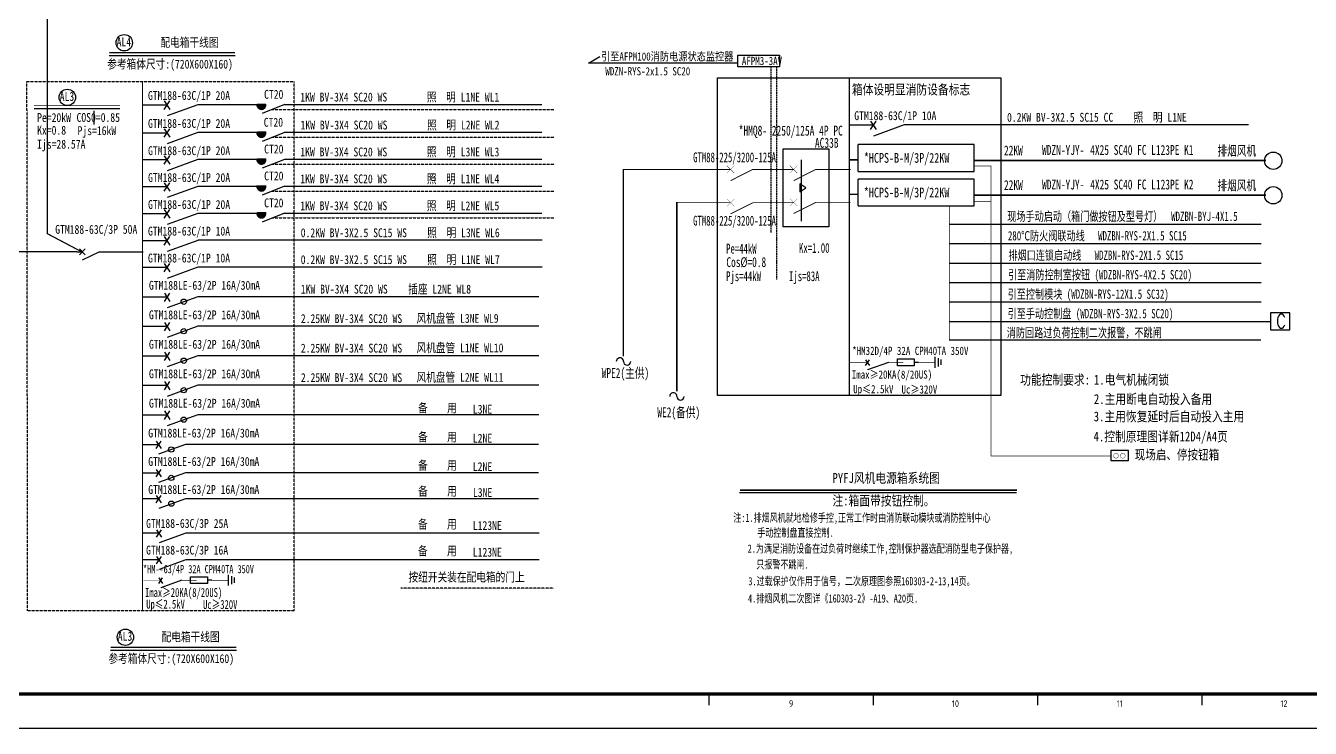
# Model space of a CAD drawing. Extents: x 815029915 to 815825525, y 579155098 to 579748855.
# Drawn here: x 815485380 to 815524479, y 579217230 to 579238607 of the extents above; entities that cross this region are included whole.
import ezdxf
from ezdxf.enums import TextEntityAlignment as Align

# ---------------------------------------------------------------- set-up
doc = ezdxf.new("R2010")
doc.units = 0
doc.header["$LTSCALE"] = 100
doc.header["$MEASUREMENT"] = 0
for name, pattern in [('DASH', [0.35, 0.25, -0.1]), ('DASHDOT2', [12.7, 6.35, -3.175, 0, -3.175]), ('DASHED2', [9.525, 6.35, -3.175]), ('HIDDEN2', [0.1875, 0.125, -0.0625])]:
    doc.linetypes.add(name, pattern=pattern)
for name, color, linetype in [('1', 7, 'Continuous'), ('ABDE_SYS', 3, 'Continuous'), ('T-CABL-DDHX', 7, 'Continuous'), ('TAB', 7, 'Continuous'), ('TH_WIRE2', 4, 'Continuous'), ('TK', 7, 'Continuous'), ('WALL', 9, 'Continuous'), ('zm', 1, 'Continuous'), ('校对', 6, 'Continuous'), ('电气', 7, 'Continuous'), ('设备', 1, 'Continuous')]:
    doc.layers.add(name, color=color, linetype=linetype)
doc.styles.add('-宋体', font='', dxfattribs={"width": 0.8})
doc.styles.add('-黑体', font='', dxfattribs={"width": 0.8})
doc.styles.add('DIM_FONT', font='SIMPLEX', dxfattribs={"width": 0.7, "bigfont": 'GBCBIG'})
doc.styles.add('ISOCP', font='isocp.shx', dxfattribs={"bigfont": 'gbcbig.shx'})
doc.styles.add('仿宋字', font='')
doc.styles.get('-宋体').set_extended_font_data('SimSun')
doc.styles.get('-黑体').set_extended_font_data('SimHei')
doc.styles.get('仿宋字').set_extended_font_data('SimHei')

# ---------------------------------------------------------------- blocks, each defined once
blk = doc.blocks.new('980205', base_point=(52.81, 197.35))
at = {"layer": '1'}
for p, q in [((52.704, 197.044), (52.916, 197.256)), ((52.916, 197.044), (52.704, 197.256)), ((52.81, 197.35), (52.81, 197.15))]:
    blk.add_line(p, q, dxfattribs=at)
blk.add_lwpolyline([(52.81, 196.35), (52.81, 196.55), (52.51, 197.15)], dxfattribs=at)
blk = doc.blocks.new('HC000789')
at = {"color": 3, "linetype": 'Continuous'}
for points, const_width in [([(0, -7.5), (-3.79, 0)], 0.3), ([(-1.25, 1.25), (1.25, -1.25)], 0.1), ([(1.25, 1.25), (-1.25, -1.25)], 0.1)]:
    blk.add_lwpolyline(points, dxfattribs=dict(at, const_width=const_width))
blk = doc.blocks.new('l')
at = {"layer": 'TK'}
blk.add_lwpolyline([(815463677, 579451444), (815463677, 579409444), (815547777, 579409444), (815547777, 579451444)], close=True, dxfattribs=at)

msp = doc.modelspace()

# ---------------------------------------------------------------- hatches: boundary and pattern name
at = {"layer": 'zm'}
h = msp.add_hatch(dxfattribs=at)
h.set_pattern_fill('ANGLE', color=3, scale=0.872613, style=0)
h.set_pattern_definition([(0, (815279135.016, 579194128.577), (0, 6.0952018), [4.43287404, -1.66232776]), (90, (815279135.016, 579194128.577), (-6.0952018, 4e-16), [4.43287404, -1.66232776])])
edge = h.paths.add_edge_path()
edge.add_arc((815492558, 579236194.7), 134.5, 167.03833, 372.96167)
h = msp.add_hatch(dxfattribs=at)
h.set_pattern_fill('ANGLE', color=3, scale=0.872613, style=0)
h.set_pattern_definition([(0, (815279135.016, 579193281.6925), (0, 6.0952018), [4.43287404, -1.66232776]), (90, (815279135.016, 579193281.6925), (-6.0952018, 4e-16), [4.43287404, -1.66232776])])
edge = h.paths.add_edge_path()
edge.add_arc((815492558, 579235347.8), 134.5, 167.03833, 372.96167)
h = msp.add_hatch(dxfattribs=at)
h.set_pattern_fill('ANGLE', color=3, scale=0.872613, style=0)
h.set_pattern_definition([(0, (815279135.016, 579192462.9614), (0, 6.0952018), [4.43287404, -1.66232776]), (90, (815279135.016, 579192462.9614), (-6.0952018, 4e-16), [4.43287404, -1.66232776])])
edge = h.paths.add_edge_path()
edge.add_arc((815492558, 579234529), 134.5, 167.03833, 372.96167)
h = msp.add_hatch(dxfattribs=at)
h.set_pattern_fill('ANGLE', color=3, scale=0.872613, style=0)
h.set_pattern_definition([(0, (815279135.016, 579191644.23), (0, 6.0952018), [4.43287404, -1.66232776]), (90, (815279135.016, 579191644.23), (-6.0952018, 4e-16), [4.43287404, -1.66232776])])
edge = h.paths.add_edge_path()
edge.add_arc((815492558, 579233710.3), 134.5, 167.03833, 372.96167)
h = msp.add_hatch(dxfattribs=at)
h.set_pattern_fill('ANGLE', color=3, scale=0.872613, style=0)
h.set_pattern_definition([(0, (815279135.016, 579190825.499), (0, 6.0952018), [4.43287404, -1.66232776]), (90, (815279135.016, 579190825.499), (-6.0952018, 4e-16), [4.43287404, -1.66232776])])
edge = h.paths.add_edge_path()
edge.add_arc((815492558, 579232891.6), 134.5, 167.03833, 372.96167)

# ---------------------------------------------------------------- linework, layer by layer
at = {"color": 1}
for p, q in [((815513487.9, 579232571.2, 2594.7), (815522984.1, 579232571.2, 2594.7)), ((815513487.9, 579231979, 2594.7), (815522984.1, 579231979, 2594.7)), ((815513487.9, 579231386.8, 2594.7), (815522984.1, 579231386.8, 2594.7)), ((815513487.9, 579230794.6, 2594.7), (815522984.1, 579230794.6, 2594.7)), ((815513487.9, 579230202.4, 2594.7), (815522984.1, 579230202.4, 2594.7)), ((815513487.9, 579229610.3, 2594.7), (815523269.7, 579229610.3, 2594.7)), ((815513487.9, 579229052.3, 2594.7), (815522978.1, 579229052.3, 2594.7))]:
    msp.add_line(p, q, dxfattribs=at)
for p, q in [((815513054.2, 579228528.2, 5167.2), (815513054.2, 579228201.5, 5167.2)), ((815513153.9, 579228487.3, 5167.2), (815513153.9, 579228242.3, 5167.2)), ((815513234.3, 579228450.8, 5167.2), (815513234.3, 579228287.4, 5167.2)), ((815491544.3, 579221897.8, -592.8), (815491544.3, 579221571.1, -592.8)), ((815491644, 579221856.9, -592.8), (815491644, 579221611.9, -592.8)), ((815491724.4, 579221820.4, -592.8), (815491724.4, 579221657, -592.8))]:
    msp.add_line(p, q)
at = {"color": 7, "linetype": 'Continuous', "const_width": 11.8}
for points in [[(815518616.8, 579225470.2, 0.1989124), (815518638.4, 579225522.3, 0.1989124), (815518616.8, 579225574.5, 0.1989124), (815518564.7, 579225596.1, 0.1989124), (815518512.6, 579225574.5, 0.1989124), (815518491, 579225522.3, 0.1989124), (815518512.6, 579225470.2, 0.1989124), (815518564.7, 579225448.6, 0.1989124)], [(815518823.7, 579225470.2, 0.1989124), (815518845.3, 579225522.3, 0.1989124), (815518823.7, 579225574.5, 0.1989124), (815518771.6, 579225596.1, 0.1989124), (815518719.5, 579225574.5, 0.1989124), (815518697.9, 579225522.3, 0.1989124), (815518719.5, 579225470.2, 0.1989124), (815518771.6, 579225448.6, 0.1989124)]]:
    msp.add_lwpolyline(points, format="xyb", close=True, dxfattribs=at)
at = {"layer": 'T-CABL-DDHX', "color": 2, "linetype": 'DASHDOT2', "const_width": 19.4}
for points in [[(815514759.2, 579233254.4), (815514759.2, 579234337.4), (815514242.8, 579234337.4)], [(815514254.8, 579233254.4), (815514759.2, 579233254.4), (815514759.2, 579225703.3), (815514759.2, 579225512.4), (815518409.8, 579225512.4)]]:
    msp.add_lwpolyline(points, dxfattribs=at)
at = {"layer": 'TAB', "color": 7}
msp.add_lwpolyline([(815518407.7, 579225377.7), (815518944.7, 579225377.7), (815518944.7, 579225680.3), (815518407.7, 579225680.3)], close=True, dxfattribs=at)
at = {"layer": 'TH_WIRE2', "linetype": 'Continuous', "elevation": 2594.7}
msp.add_lwpolyline([(815523269.7, 579229868.8), (815523269.7, 579229351.8), (815523855.4, 579229351.8), (815523855.4, 579229868.8)], close=True, dxfattribs=at)
at = {"layer": 'TK'}
for p, q in [((815506177.3, 579218321.3), (815506177.3, 579217929.9)), ((815511177.3, 579218321.3), (815511177.3, 579217929.9)), ((815516177.3, 579218321.3), (815516177.3, 579217929.9)), ((815521177.3, 579218321.3), (815521177.3, 579217929.9))]:
    msp.add_line(p, q, dxfattribs=at)
msp.add_lwpolyline([(815463677.3, 579259229.9), (815463677.3, 579217229.9), (815547777.3, 579217229.9), (815547777.3, 579259229.9)], close=True, dxfattribs=at)
at = {"layer": 'TK', "const_width": 100}
msp.add_lwpolyline([(815466177.3, 579218275.6), (815466177.3, 579258229.9), (815546777.3, 579258229.9), (815546777.3, 579218275.6)], close=True, dxfattribs=at)
at = {"layer": 'zm'}
for p, q in [((815487925.8, 579237698.6), (815491758.5, 579237698.6)), ((815514245.1, 579234173.5), (815514245.1, 579234987.8)), ((815514245.1, 579233121.7), (815514245.1, 579233936)), ((815510942.7, 579228442, 5167.2), (815511058.5, 579228268.4, 5167.2)), ((815510942.7, 579228268.4, 5167.2), (815511058.5, 579228442, 5167.2)), ((815511637.6, 579228364.8, 5167.2), (815511000.6, 579228133.4, 5167.2)), ((815489432.8, 579221811.6, -592.8), (815489548.6, 579221638, -592.8)), ((815489432.8, 579221638, -592.8), (815489548.6, 579221811.6, -592.8)), ((815490127.7, 579221734.4, -592.8), (815489490.7, 579221503, -592.8)), ((815487961, 579219609.9), (815491793.7, 579219609.9))]:
    msp.add_line(p, q, dxfattribs=at)
at = {"layer": 'zm', "color": 4}
for p, q in [((815502509.5, 579237463.8, 4058.5), (815502858.5, 579237669.6, 4058.5)), ((815507054, 579237463.8, 4058.5), (815502509.5, 579237463.8, 4058.5)), ((815507054, 579237463.8, 4058.5), (815502509.5, 579237463.8, 4058.5))]:
    msp.add_line(p, q, dxfattribs=at)
at = {"layer": 'zm', "color": 1, "linetype": 'DASH', "ltscale": 2}
for p, q in [((815508060.4, 579237357.6, 4058.5), (815508060.4, 579232303.2, 5940)), ((815508060.4, 579237357.6, 4058.5), (815508060.4, 579232303.2, 5940)), ((815508233.9, 579237357.6, 4058.5), (815508233.9, 579230880.3, 4058.5)), ((815508233.9, 579237357.6, 4058.5), (815508233.9, 579230880.3, 4058.5))]:
    msp.add_line(p, q, dxfattribs=at)
at = {"layer": 'zm', "color": 3}
for p, q in [((815489680.6, 579236193.3), (815488949.7, 579236193.3)), ((815489598.7, 579236062.3), (815489768.7, 579236317.2)), ((815489598.7, 579236317.2), (815489768.7, 579236062.3)), ((815490618.8, 579236203.9), (815489683.7, 579235864.1)), ((815490616.4, 579236214.8), (815492691, 579236214.8)), ((815492584.1, 579235943.5, -1500.7), (815493263.7, 579236215.7, -1500.7)), ((815493261.6, 579236214.8), (815501092.3, 579236214.8)), ((815485635.5, 579236083.2, 121.9), (815488247.9, 579236083.2, 121.9)), ((815487465, 579235602), (815487465, 579236015.1)), ((815489598.7, 579235211.4), (815489768.7, 579235466.2)), ((815489598.7, 579235466.2), (815489768.7, 579235211.4)), ((815490618.8, 579235353), (815489683.7, 579235013.1)), ((815490616.4, 579235363.9), (815492691.5, 579235363.9)), ((815492584.1, 579235096.6, -1500.7), (815493263.7, 579235368.8, -1500.7)), ((815493251.4, 579235363.9), (815501092.3, 579235363.9)), ((815511178, 579235577.9), (815510447.1, 579235577.9)), ((815511096, 579235446.9), (815511266.1, 579235701.8)), ((815511096, 579235701.8), (815511266.1, 579235446.9)), ((815512116.2, 579235588.5), (815511181, 579235248.7)), ((815512113.8, 579235599.4), (815522593.4, 579235599.4)), ((815489680.6, 579235342.3), (815488949.7, 579235342.3)), ((815489598.7, 579234393.1), (815489768.7, 579234648)), ((815489598.7, 579234648), (815489768.7, 579234393.1)), ((815489680.6, 579234524.1), (815488949.7, 579234524.1)), ((815490618.8, 579234534.7), (815489683.7, 579234194.9)), ((815490616.4, 579234545.6), (815492691.5, 579234545.6)), ((815492584.1, 579234277.9, -1500.7), (815493263.7, 579234550.1, -1500.7)), ((815493252.6, 579234545.6), (815501092.3, 579234545.6)), ((815489598.7, 579233574.4), (815489768.7, 579233829.3)), ((815489598.7, 579233829.3), (815489768.7, 579233574.4)), ((815489680.6, 579233705.4), (815488949.7, 579233705.4)), ((815490618.8, 579233716), (815489683.7, 579233376.2)), ((815490616.4, 579233726.9), (815492691.5, 579233726.9)), ((815492584.1, 579233459.2, -1500.7), (815493263.7, 579233731.3, -1500.7)), ((815493252.6, 579233726.9), (815501092.3, 579233726.9)), ((815489598.7, 579232755.7), (815489768.7, 579233010.5)), ((815489598.7, 579233010.5), (815489768.7, 579232755.7)), ((815489680.6, 579232886.6), (815488949.7, 579232886.6)), ((815490618.8, 579232897.3), (815489683.7, 579232557.4)), ((815490616.4, 579232908.2), (815492691.5, 579232908.2)), ((815492584.1, 579232640.4, -1500.7), (815493263.7, 579232912.6, -1500.7)), ((815493252.6, 579232908.2), (815501092.3, 579232908.2)), ((815489680.6, 579232065.6), (815488949.7, 579232065.6)), ((815489598.7, 579231934.7), (815489768.7, 579232189.5)), ((815489598.7, 579232189.5), (815489768.7, 579231934.7)), ((815490618.8, 579232076.3), (815489683.7, 579231736.4)), ((815490616.4, 579232087.2), (815501096, 579232087.2)), ((815489680.6, 579231246.9), (815488949.7, 579231246.9)), ((815489598.7, 579231115.9), (815489768.7, 579231370.8)), ((815489598.7, 579231370.8), (815489768.7, 579231115.9)), ((815490618.8, 579231257.5), (815489683.7, 579230917.7)), ((815490616.4, 579231268.4), (815501096, 579231268.4)), ((815489682.9, 579230349.7), (815488952.1, 579230349.7)), ((815489601, 579230218.7), (815489771, 579230473.6)), ((815489601, 579230473.6), (815489771, 579230218.7)), ((815490621.1, 579230360.3), (815489686, 579230020.5)), ((815490618.8, 579230371.2), (815500993.9, 579230371.2)), ((815489601.3, 579229321.6), (815489771.3, 579229576.4)), ((815489601.3, 579229576.4), (815489771.3, 579229321.6)), ((815489683.2, 579229452.5), (815488952.3, 579229452.5)), ((815490621.4, 579229463.1), (815489686.3, 579229123.3)), ((815490619, 579229474), (815500994.1, 579229474)), ((815489683.5, 579228555.3), (815488952.6, 579228555.3)), ((815489601.5, 579228424.4), (815489771.5, 579228679.2)), ((815489601.5, 579228679.2), (815489771.5, 579228424.4)), ((815490621.6, 579228566), (815489686.5, 579228226.1)), ((815490619.3, 579228576.9), (815500994.4, 579228576.9)), ((815489683.7, 579227658.1), (815488952.8, 579227658.1)), ((815489601.8, 579227527.2), (815489771.8, 579227782)), ((815489601.8, 579227782), (815489771.8, 579227527.2)), ((815490621.9, 579227668.8), (815489686.8, 579227329)), ((815490619.5, 579227679.7), (815500994.6, 579227679.7)), ((815489684, 579226761), (815488953.1, 579226761)), ((815489602, 579226630), (815489772, 579226884.8)), ((815489602, 579226884.8), (815489772, 579226630)), ((815490622.1, 579226771.6), (815489687, 579226431.8)), ((815490619.8, 579226782.5), (815500994.9, 579226782.5)), ((815488938.6, 579225869.8), (815489411.2, 579225869.8)), ((815489351, 579225741.3), (815489499.4, 579225963.8)), ((815489351, 579225963.8), (815489499.4, 579225741.3)), ((815490241.7, 579225864.9), (815489425.2, 579225568.2)), ((815490239.6, 579225874.4), (815500987.6, 579225874.4)), ((815488938.6, 579225005.3), (815489411.2, 579225005.3)), ((815489351, 579224876.8), (815489499.4, 579225099.3)), ((815489351, 579225099.3), (815489499.4, 579224876.8)), ((815490241.7, 579225000.4), (815489425.2, 579224703.7)), ((815490239.6, 579225009.9), (815500987.6, 579225009.9)), ((815488940.9, 579224220.8), (815489413.5, 579224220.8)), ((815489353.3, 579224092.3), (815489501.8, 579224314.8)), ((815489353.3, 579224314.8), (815489501.8, 579224092.3)), ((815490244, 579224215.9), (815489427.6, 579223919.2)), ((815490242, 579224225.4), (815500989.9, 579224225.4)), ((815489364.6, 579223046.9), (815489513.1, 579223269.4)), ((815489364.6, 579223269.4), (815489513.1, 579223046.9)), ((815488938.6, 579223175.4), (815489424.8, 579223175.4)), ((815490255.3, 579223170.5), (815489438.9, 579222873.8)), ((815490253.3, 579223180), (815501004.6, 579223180)), ((815489364.6, 579222234.4), (815489513.1, 579222456.9)), ((815489364.6, 579222456.9), (815489513.1, 579222234.4)), ((815488938.6, 579222362.9), (815489424.8, 579222362.9)), ((815490255.3, 579222358), (815489438.9, 579222061.3)), ((815490253.3, 579222367.5), (815501004.6, 579222367.5))]:
    msp.add_line(p, q, dxfattribs=at)
at = {"layer": 'zm', "color": 1}
for p, q in [((815510716.9, 579234173.5), (815510716.9, 579234987.8)), ((815514245.1, 579234987.8), (815510716.9, 579234987.8)), ((815508998, 579232657.5, 2880), (815508998, 579234529.8, 2880)), ((815509127.8, 579233676.5, 2880), (815508939, 579233799, 2880)), ((815508939, 579233799, 2880), (815508939, 579233553.9, 2880)), ((815510716.9, 579234173.5), (815514245.1, 579234173.5)), ((815510716.9, 579233121.7), (815510716.9, 579233936)), ((815514245.1, 579233936), (815510716.9, 579233936)), ((815508939, 579233553.9, 2880), (815509127.8, 579233676.5, 2880)), ((815510716.9, 579233121.7), (815514245.1, 579233121.7)), ((815507108.6, 579224401.5), (815515537.7, 579224401.5))]:
    msp.add_line(p, q, dxfattribs=at)
at = {"layer": 'zm', "color": 3}
for points, const_width in [([(815487061.5, 579231740.4), (815486037, 579232280.7), (815486037, 579249828)], 37.4), ([(815488934.8, 579236907.8), (815488938.6, 579220805.9)], 33.3), ([(815486938.4, 579231729.5), (815484221, 579231729.5)], 37.4), ([(815487769.4, 579231718.8), (815488964.9, 579231718.8)], 37.4)]:
    msp.add_lwpolyline(points, dxfattribs=dict(at, const_width=const_width))
for points, const_width, elevation in [([(815487929.5, 579237785), (815491754.7, 579237785)], 37.4, 2194), ([(815485634.4, 579236176.8), (815488245.8, 579236176.8)], 16.2, 121.9), ([(815487964.7, 579219696.3), (815491789.9, 579219696.3)], 37.4, 2194)]:
    msp.add_lwpolyline(points, dxfattribs=dict(at, const_width=const_width, elevation=elevation))
at = {"layer": 'zm', "color": 1}
for points, elevation in [([(815507052.4, 579237710.6), (815508324.2, 579237710.6), (815508324.2, 579237357.6), (815507052.4, 579237357.6)], 4058.5), ([(815507052.4, 579237710.6), (815508324.2, 579237710.6), (815508324.2, 579237357.6), (815507052.4, 579237357.6)], 4058.5), ([(815508434.1, 579234865.6), (815509823.5, 579234865.6), (815509823.5, 579232490.3), (815508434.1, 579232490.3)], -90), ([(815508434.1, 579234865.6), (815509823.5, 579234865.6), (815509823.5, 579232490.3), (815508434.1, 579232490.3)], -90)]:
    msp.add_lwpolyline(points, close=True, dxfattribs=dict(at, elevation=elevation))
msp.add_lwpolyline([(815506436.4, 579237020.9), (815515058.7, 579237020.9), (815515058.7, 579227352.1), (815506436.4, 579227352.1)], close=True, dxfattribs=at)
for points, const_width in [([(815510449.5, 579237031.8), (815510449.5, 579227354.8)], 45), ([(815510716.9, 579234528.2), (815510449.5, 579234528.2)], 50), ([(815514245.1, 579234504.7), (815523131.9, 579234504.7)], 50), ([(815510716.9, 579233476.3), (815510449.5, 579233476.3)], 50), ([(815514245.1, 579233452.9), (815523131.9, 579233452.9)], 50), ([(815507118.1, 579224479), (815515547.2, 579224479)], 50)]:
    msp.add_lwpolyline(points, dxfattribs=dict(at, const_width=const_width))
at = {"layer": 'zm', "color": 1, "elevation": 2880}
for points in [[(815506815.2, 579234234, 27, 27, 0), (815503571.2, 579234234, 45, 45, 0), (815503571.2, 579228545.8, 45, 45, 0)], [(815508434.1, 579234234, 27, 27, 0), (815507510.1, 579234234, 27, 27, 0)], [(815506816.6, 579233231.6, 27, 27, 0), (815505197.2, 579233231.6, 45, 45, 0), (815505197.2, 579227482.6, 45, 45, 0)], [(815508434.1, 579233231.6, 27, 27, 0), (815507512.5, 579233231.6, 27, 27, 0)]]:
    msp.add_lwpolyline(points, format="xyseb", dxfattribs=at)
at = {"layer": 'zm', "color": 1, "const_width": 27, "elevation": 2880}
for points in [[(815508753, 579234234), (815507510.1, 579234234)], [(815510486, 579234234), (815509428, 579234234)], [(815508753, 579233231.6), (815507512.5, 579233231.6)], [(815510486, 579233231.6), (815509428, 579233231.6)]]:
    msp.add_lwpolyline(points, dxfattribs=at)
at = {"layer": 'zm', "const_width": 20}
msp.add_lwpolyline([(815513490.3, 579229046.8), (815513490.3, 579233133.1)], dxfattribs=at)
at = {"layer": 'zm'}
for centre in [(815488379.3, 579238087.6), (815486647.1, 579236426.1), (815488414.5, 579219998.9)]:
    msp.add_circle(centre, 249.3, dxfattribs=at)
at = {"layer": 'zm', "color": 1}
for centre in [(815523352.1, 579234499), (815523352.1, 579233447.2)]:
    msp.add_circle(centre, 263.5, dxfattribs=at)
at = {"layer": 'zm', "color": 3}
for centre in [(815490189.8, 579230208.5), (815490190, 579229311.3), (815490190.3, 579228414.2), (815490190.5, 579227517), (815490190.8, 579226619.8), (815489810.4, 579225713.1), (815489810.4, 579224848.6), (815489812.7, 579224064.1)]:
    msp.add_circle(centre, 80.1, dxfattribs=at)
for centre in [(815492558, 579236194.7, -1500.7), (815492558, 579235347.8, -1500.7), (815492558, 579234529, -1500.7), (815492558, 579233710.3, -1500.7), (815492558, 579232891.6, -1500.7)]:
    msp.add_arc(centre, 134.5, 167.03833, 12.96167, dxfattribs=at)
at = {"layer": 'zm', "color": 1}
for centre, start, end in [((815503464.8, 579228390.9, 2880), 359.51068, 180.48932), ((815503683.9, 579228390.9, 2880), 180.48932, 359.51068), ((815505090.9, 579227327.7, 2880), 359.51068, 180.48932), ((815505309.9, 579227327.7, 2880), 180.48932, 359.51068)]:
    msp.add_arc(centre, 109.8, start, end, dxfattribs=at)
at = {"layer": '校对', "color": 0, "const_width": 15.6}
for points, elevation in [([(815511000.6, 579228355.2), (815510467.9, 579228355)], 5167.2), ([(815510942.7, 579228268.4), (815511058.5, 579228442)], 5167.2), ([(815510942.7, 579228442), (815511058.5, 579228268.4)], 5167.2), ([(815511000.6, 579228133.4), (815511637.6, 579228364.8)], 5167.2), ([(815511637.6, 579228364.8), (815511911, 579228364.8)], 5167.2), ([(815511911, 579228466.7), (815511911, 579228262.9), (815512427.3, 579228262.9), (815512427.3, 579228466.7), (815511911, 579228466.7)], 5167.2), ([(815511911, 579228364.8), (815512089.4, 579228364.8)], 5167.2), ([(815512427.3, 579228364.8), (815513054.2, 579228364.8)], 5167.2), ([(815513054.2, 579228528.2), (815513054.2, 579228201.5)], 5167.2), ([(815513153.9, 579228487.3), (815513153.9, 579228242.3)], 5167.2), ([(815513234.3, 579228450.8), (815513234.3, 579228287.4)], 5167.2), ([(815489490.7, 579221724.8), (815488958, 579221724.6)], -592.8), ([(815489432.8, 579221638), (815489548.6, 579221811.6)], -592.8), ([(815489432.8, 579221811.6), (815489548.6, 579221638)], -592.8), ([(815489490.7, 579221503), (815490127.7, 579221734.4)], -592.8), ([(815490127.7, 579221734.4), (815490401.1, 579221734.4)], -592.8), ([(815490401.1, 579221836.3), (815490401.1, 579221632.5), (815490917.4, 579221632.5), (815490917.4, 579221836.3), (815490401.1, 579221836.3)], -592.8), ([(815490401.1, 579221734.4), (815490579.5, 579221734.4)], -592.8), ([(815490917.4, 579221734.4), (815491544.3, 579221734.4)], -592.8), ([(815491544.3, 579221897.8), (815491544.3, 579221571.1)], -592.8), ([(815491644, 579221856.9), (815491644, 579221611.9)], -592.8), ([(815491724.4, 579221820.4), (815491724.4, 579221657)], -592.8)]:
    msp.add_lwpolyline(points, dxfattribs=dict(at, elevation=elevation))
at = {"layer": '电气', "color": 5, "linetype": 'HIDDEN2', "ltscale": 0.5}
for p, q in [((815493556.1, 579220805.9, 121.9), (815493552.3, 579236907.8, 121.9)), ((815492874.9, 579236060, -1000.5), (815501452.4, 579236060, -1000.5)), ((815492874.9, 579235213.2, -1000.5), (815501452.4, 579235213.2, -1000.5)), ((815492874.9, 579234394.4, -1000.5), (815501452.4, 579234394.4, -1000.5)), ((815492874.9, 579233575.7, -1000.5), (815501452.4, 579233575.7, -1000.5)), ((815492874.9, 579232757, -1000.5), (815501452.4, 579232757, -1000.5)), ((815501456.4, 579221490.3), (815496799.8, 579221490.3))]:
    msp.add_line(p, q, dxfattribs=at)
msp.add_lwpolyline([(815493556.1, 579220805.9), (815485437.8, 579220805.9), (815485419, 579236907.8), (815493552.3, 579236907.8)], dxfattribs=at)
at = {"layer": '设备', "linetype": 'DASHED2'}
for p, q in [((815512554.8, 579228364.8, 5167.2), (815512427.3, 579228364.8, 5167.2)), ((815491044.9, 579221734.4, -592.8), (815490917.4, 579221734.4, -592.8))]:
    msp.add_line(p, q, dxfattribs=at)
at = {"layer": '设备'}
for points, elevation in [([(815511911, 579228364.8, 0, 0, 0), (815512089.4, 579228364.8, 109, 0, 0), (815512331.7, 579228364.8, 0, 0, 0)], 5167.2), ([(815490401.1, 579221734.4, 0, 0, 0), (815490579.5, 579221734.4, 109, 0, 0), (815490821.8, 579221734.4, 0, 0, 0)], -592.8)]:
    msp.add_lwpolyline(points, format="xyseb", dxfattribs=dict(at, elevation=elevation))
for points, elevation in [([(815511911, 579228466.7), (815512427.3, 579228466.7), (815512427.3, 579228262.9), (815511911, 579228262.9)], 5167.2), ([(815490401.1, 579221836.3), (815490917.4, 579221836.3), (815490917.4, 579221632.5), (815490401.1, 579221632.5)], -592.8)]:
    msp.add_lwpolyline(points, close=True, dxfattribs=dict(at, elevation=elevation))

# ---------------------------------------------------------------- block references
at = {"layer": 'zm', "color": 1}
msp.add_blockref('l', (0, -192214.5), dxfattribs=at)
for p, xscale, yscale, zscale, rotation in [((815506835.1, 579234234, 2880), 90, 90, 90, 90), ((815508753, 579234234, 2880), 90.00000000000004, 90.00000000000004, 90.00000000000004, 89.9999983303982), ((815506835.1, 579233221.7, 2880), 90, 90, 90, 90), ((815508753, 579233231.6, -90), 90.00000000000004, 90.00000000000004, 90.00000000000004, 89.9999983303982)]:
    msp.add_blockref('HC000789', p, dxfattribs=dict(at, xscale=xscale, yscale=yscale, zscale=zscale, rotation=rotation))
at = {"layer": 'zm', "color": 3, "xscale": 831.0600000387159, "yscale": 831.0600000387159, "zscale": 831.0600000387159, "rotation": 89.26470444459025}
msp.add_blockref('980205', (815486938.4, 579231729.5), dxfattribs=at)

# ---------------------------------------------------------------- texts
at = {"layer": 'ABDE_SYS', "linetype": 'Continuous', "style": '-宋体', "width": 0.7}
for s, p in [('现场手动启动（箱门做按钮及型号灯）  WDZBN-BYJ-4X1.5', (815518762, 579232666.9, 2594.7)), ('280℃防火阀联动线   WDZBN-RYS-2X1.5 SC15', (815517996.4, 579232074.7, 2594.7)), ('排烟口连锁启动线   WDZBN-RYS-2X1.5 SC15', (815517951.9, 579231482.5, 2594.7)), ('引至消防控制室按钮 (WDZBN-RYS-4X2.5 SC20)', (815518079.7, 579230890.3, 2594.7)), ('引至控制模块 (WDZBN-RYS-12X1.5 SC32)', (815517719.5, 579230298.2, 2594.7)), ('引至手动控制盘 (WDZBN-RYS-3X2.5 SC20)', (815517788.4, 579229706.7, 2594.7)), ('消防回路过负荷控制二次报警，不跳闸', (815517600.2, 579229125.8, 2594.7))]:
    msp.add_text(s, height=283.248, dxfattribs=at).set_placement(p, align=Align.CENTER)
for s, height, p in [('注:1.排烟风机就地检修手控,正常工作时由消防联动模块或消防控制中心', 249.463, (815506916.2, 579223511.4)), ('手动控制盘直接控制.', 249.46, (815507648.1, 579223057.6)), ('2.为满足消防设备在过负荷时继续工作,控制保护器选配消防型电子保护器,', 249.463, (815507356.2, 579222573.2)), ('只报警不跳闸.', 249.46, (815507617.9, 579222090.1)), ('3.过载保护仅作用于信号，二次原理图参照16D303-2-13,14页。', 249.463, (815507377, 579221581.8, 3197.4)), ('4.排烟风机二次图详《16D303-2》-A19、A20页.', 249.463, (815507365.5, 579221056.4, 3197.4))]:
    msp.add_text(s, height=height, dxfattribs=at).set_placement(p)
at = {"layer": 'TK', "style": 'ISOCP'}
for s, p in [('9', (815508677.3, 579217979.9)), ('10', (815513677.3, 579217979.9)), ('11', (815518677.3, 579217979.9)), ('12', (815523677.3, 579217979.9))]:
    msp.add_text(s, height=200, dxfattribs=at).set_placement(p, align=Align.MIDDLE)
at = {"layer": 'WALL', "linetype": 'Continuous', "style": 'DIM_FONT', "width": 0.8}
msp.add_text('C', height=426.7, dxfattribs=at).set_placement((815523435.9, 579229405.6, 2594.7))
at = {"layer": 'zm', "color": 3, "style": '-宋体', "width": 0.8}
for s, p in [('AL4', (815488148, 579237981.6, -1097)), ('配电箱干线图', (815489480.3, 579237963.2, 2194)), ('参考箱体尺寸:(720X600X160)', (815487861.8, 579237303.8, 2194)), ('AL3', (815486415.8, 579236320, -1097)), ('GTM188-63C/1P 20A', (815489102.5, 579236349.9)), ('CT20', (815492635.9, 579236384.4, -1000.5)), ('1KW BV-3X4 SC20 WS', (815493739, 579236300.8, 126.6)), ('照  明 L1NE WL1', (815497589.8, 579236300.8, 126.6)), ('Pe=20kW', (815485728.4, 579235677.7)), ('COS0=0.85', (815486927.7, 579235680.6)), ('GTM188-63C/1P 20A', (815489102.5, 579235499)), ('CT20', (815492625.7, 579235533.4, -1000.5)), ('照  明 L2NE WL2', (815497596, 579235449.9, 126.6)), ('GTM188-63C/1P 10A', (815510599.9, 579235734.5)), ('0.2KW BV-3X2.5 SC15 CC', (815515249, 579235685.4, 126.6)), ('照  明 L1NE ', (815519099.7, 579235685.4, 126.6)), ('Kx=0.8', (815485728.4, 579235291.3)), ('Pjs=16kW', (815486959.1, 579235279.3)), ('1KW BV-3X4 SC20 WS', (815493745.2, 579235449.9, 126.6)), ('Ijs=28.57A', (815485728.4, 579234866.1)), ('GTM188-63C/1P 20A', (815489104.9, 579234669.8)), ('CT20', (815492638.1, 579234719.6, -2501.2)), ('1KW BV-3X4 SC20 WS', (815493739, 579234631.7, 126.6)), ('照  明 L3NE WL3', (815497589.8, 579234631.7, 126.6)), ('GTM188-63C/1P 20A', (815489104.9, 579233851.1)), ('CT20', (815492638.1, 579233900.9, -2501.2)), ('1KW BV-3X4 SC20 WS', (815493739, 579233812.9, 126.6)), ('照  明 L1NE WL4', (815497589.8, 579233812.9, 126.6)), ('GTM188-63C/1P 20A', (815489104.9, 579233032.4)), ('CT20', (815492638.1, 579233082.1, -2501.2)), ('1KW BV-3X4 SC20 WS', (815493739, 579232994.2, 126.6)), ('照  明 L2NE WL5', (815497589.8, 579232994.2, 126.6)), ('GTM188-63C/3P 50A', (815486278.8, 579232274.8)), ('GTM188-63C/1P 10A', (815489102.5, 579232222.3)), ('0.2KW BV-3X2.5 SC15 WS', (815493751.6, 579232173.2, 126.6)), ('照  明 L3NE WL6', (815497602.4, 579232173.2, 126.6)), ('GTM188-63C/1P 10A', (815489102.5, 579231403.5)), ('0.2KW BV-3X2.5 SC15 WS', (815493751.6, 579231354.5, 126.6)), ('照  明 L1NE WL7', (815497602.4, 579231354.5, 126.6)), ('GTM188LE-63/2P 16A/30mA', (815489131.9, 579230573.6)), ('1KW BV-3X4 SC20 WS', (815493753.9, 579230457.3, 126.6)), ('插座 L2NE WL8', (815497022.9, 579230457.3, 126.6)), ('GTM188LE-63/2P 16A/30mA', (815489132.2, 579229676.4)), ('风机盘管 L3NE WL9', (815497273.7, 579229568.1, 126.6)), ('2.25KW BV-3X4 SC20 WS', (815493754.2, 579229560.1, 126.6)), ('GTM188LE-63/2P 16A/30mA', (815489132.4, 579228779.2)), ('2.25KW BV-3X4 SC20 WS', (815493754.4, 579228662.9, 126.6)), ('风机盘管 L1NE WL10', (815497273.9, 579228670.9, 126.6)), ('GTM188LE-63/2P 16A/30mA', (815489132.7, 579227882)), ('2.25KW BV-3X4 SC20 WS', (815493754.7, 579227765.7, 126.6)), ('风机盘管 L2NE WL11', (815497274.2, 579227773.7, 126.6)), ('GTM188LE-63/2P 16A/30mA', (815489132.9, 579226984.9)), ('备    用', (815497323.6, 579226840.5, -1097)), ('L3NE', (815498990.7, 579226803.3)), ('GTM188LE-63/2P 16A/30mA', (815489110.1, 579226078.2)), ('备    用', (815497323.6, 579225957.8, -1097)), ('L2NE', (815498990.7, 579225920.6)), ('GTM188LE-63/2P 16A/30mA', (815489110.1, 579225213.7)), ('备    用', (815497323.6, 579225093.3, -1097)), ('L2NE', (815498990.7, 579225056.1)), ('GTM188LE-63/2P 16A/30mA', (815489110.1, 579224360.9)), ('备    用', (815497325.9, 579224308.8, -1097)), ('L3NE', (815498993.1, 579224271.6)), ('GTM188-63C/3P 25A', (815489044.9, 579223328.8)), ('备    用', (815497322.2, 579223305.5, -975.1)), ('L123NE', (815498989.2, 579223264.8, 121.9)), ('GTM188-63C/3P 16A', (815489044.9, 579222516.3)), ('备    用', (815497322.2, 579222493, -975.1)), ('L123NE', (815498989.2, 579222452.3, 121.9)), ('AL3', (815488183.1, 579219892.8, -1097)), ('配电箱干线图', (815489515.5, 579219874.5, 2194)), ('参考箱体尺寸:(720X600X160)', (815487897, 579219215.1, 2194))]:
    msp.add_text(s, height=270, dxfattribs=at).set_placement(p)
at = {"layer": 'zm', "color": 1, "style": '-黑体'}
for s, height, width, p in [('引至AFPM100消防电源状态监控器', 250, 0.8, (815502890.4, 579237545.9)), ('引至AFPM100消防电源状态监控器', 250, 0.8, (815502890.4, 579237545.9)), ('WDZN-RYS-2x1.5 SC20', 250, 0.8, (815503022.3, 579237096.1, 0)), ('WDZN-RYS-2x1.5 SC20', 250, 0.8, (815503022.3, 579237096.1, 0)), ('*HCPS-B-M/3P/22KW', 300, 0.75, (815510891.5, 579234435.7, 2970)), ('*HCPS-B-M/3P/22KW', 300, 0.75, (815510891.5, 579233383.9, 2970)), ('*HM32D/4P 32A CPM40TA 350V', 250, 0.8, (815510536.5, 579228591.6, 5760)), ('功能控制要求:', 300, 0.8, (815515648, 579227686.3)), ('现场启、停按钮箱', 294, 0.8, (815519138, 579225408.9))]:
    msp.add_text(s, height=height, dxfattribs=dict(at, width=width)).set_placement(p)
at = {"layer": 'zm', "color": 4, "style": '-黑体'}
for s, height, width, p in [('箱体设明显消防设备标志', 300, 0.8, (815510527.1, 579236515.6)), ('22KW', 300, 0.7, (815515155.7, 579234660.2)), ('WDZN-YJY-', 300, 0.7, (815516315.4, 579234676.9)), ('4X25 SC40 FC L123PE K1', 300, 0.7, (815517780.4, 579234677.2)), ('排烟风机', 300, 0.7, (815521654.5, 579234653.1)), ('22KW', 300, 0.7, (815515155.7, 579233608.3)), ('WDZN-YJY-', 300, 0.7, (815516315.4, 579233625)), ('4X25 SC40 FC L123PE K2', 300, 0.7, (815517780.4, 579233625.4)), ('排烟风机', 300, 0.7, (815521654.5, 579233601.3)), ('WPE2(主供)', 300, 0.7, (815502911.8, 579227890.6)), ('1.电气机械闭锁', 300, 0.8, (815517892.9, 579227686.3)), ('2.主用断电自动投入备用', 300, 0.8, (815517891.2, 579227097.4)), ('WE2(备供)', 300, 0.7, (815504605.7, 579226695.4)), ('3.主用恢复延时后自动投入主用', 300, 0.8, (815517886.8, 579226568.7)), ('4.控制原理图详新12D4/A4页', 300, 0.8, (815517881.7, 579225957.6)), ('PYFJ风机电源箱系统图', 300, 0.8, (815509935, 579224696.6)), ('注:箱面带按钮控制。', 300, 0.8, (815509934.2, 579224008.5)), ('*HM--63/4P 32A CPM40TA 350V', 250, 0.7, (815488952.3, 579221949.4, 167540.6))]:
    msp.add_text(s, height=height, dxfattribs=dict(at, width=width)).set_placement(p)
at = {"layer": 'zm', "style": '-宋体', "width": 0.7}
for s, p in [('*HMQ8- 2250/125A 4P PC ', (815508737.3, 579235263.7, -5066.1)), ('AC33B', (815509760.8, 579234892.7, -5066.1))]:
    msp.add_text(s, height=302.36, dxfattribs=at).set_placement(p, align=Align.CENTER)
at = {"layer": 'zm', "style": '-黑体', "width": 0.65}
for p in [(815505694.2, 579234452.8), (815505694.2, 579232524.3)]:
    msp.add_text('GTM88-225/3200-125A', height=300, dxfattribs=at).set_placement(p)
at = {"layer": 'zm'}
for s, style, width, p in [('Pe=44kW', '-黑体', 0.65, (815506697.9, 579231974.9)), ('Kx=1.00', '-黑体', 0.65, (815508917.7, 579231996.4)), ('Cos%%C=0.8', '仿宋字', 0.7, (815506706.7, 579231563.9)), ('Pjs=44kW', '-黑体', 0.65, (815506697.9, 579231135.8)), ('Ijs=83A', '-黑体', 0.65, (815508613.3, 579231135.8))]:
    msp.add_text(s, height=300, dxfattribs=dict(at, style=style, width=width)).set_placement(p, align=Align.TOP_LEFT)
at = {"layer": 'zm', "color": 1, "style": '-黑体', "width": 0.8}
for s, p in [('Imax≥20KA(8/20US)', (815510521.3, 579227992.8, 173300.6)), ('Up≤2.5kV ', (815510566.6, 579227550.1, 173300.6)), ('Uc≥320V', (815512037.3, 579227540.4, 173300.6))]:
    msp.add_text(s, height=250, dxfattribs=at).set_placement(p, align=Align.MIDDLE_LEFT)
at = {"layer": 'zm', "color": 4, "style": '-黑体', "width": 0.7}
for s, height, p in [('Imax≥20KA(8/20US)', 274.219, (815489011.4, 579221362.4, 167540.6)), ('Up≤2.5kV ', 274.22, (815489048.8, 579221006.9, 167540.6)), ('Uc≥320V', 274.22, (815490779, 579220997.2, 167540.6))]:
    msp.add_text(s, height=height, dxfattribs=at).set_placement(p, align=Align.MIDDLE_LEFT)
at = {"layer": 'zm', "color": 1, "insert": (815508402.9, 579237660.6), "char_height": 250, "width": 3909, "attachment_point": 3, "style": '-黑体'}
msp.add_mtext('AFPM3-3AV', dxfattribs=at)
msp.add_mtext('AFPM3-3AV', dxfattribs=at)
at = {"layer": '电气', "color": 5, "linetype": 'HIDDEN2', "ltscale": 0.5, "style": '-宋体', "width": 0.8}
msp.add_text('按纽开关装在配电箱的门上', height=270, dxfattribs=at).set_placement((815497031.7, 579221694.6, -1462.7))

doc.saveas('drawing.dxf')
